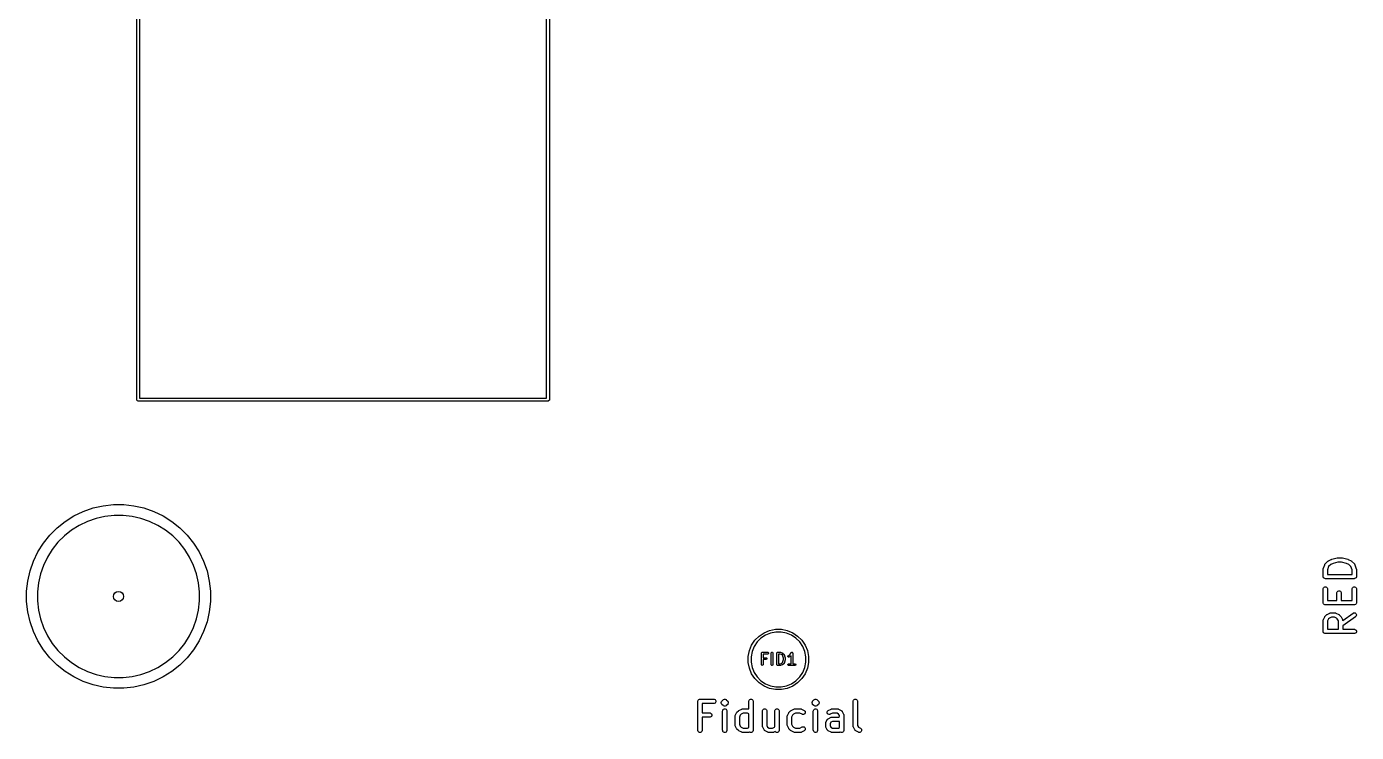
# Model space of a CAD drawing. Extents: x 3.96 to 7.48, y -4.88 to -2.96.
# Drawn here: x 3.963 to 5.777, y -4.883 to -3.92 of the extents above; entities that cross this region are included whole.
import ezdxf

# ---------------------------------------------------------------- set-up
doc = ezdxf.new("R2010")
doc.units = 0
doc.header["$MEASUREMENT"] = 0
doc.layers.add('BLACK', color=7, linetype='CONTINUOUS')

msp = doc.modelspace()

# ---------------------------------------------------------------- linework, layer by layer
at = {"layer": 'BLACK', "linetype": 'CONTINUOUS'}
for p, q in [((4.1135, -4.429), (4.1135, -3.366)), ((4.1174, -3.368), (4.1174, -4.427)), ((4.6725, -4.427), (4.6725, -3.368)), ((4.6765, -3.366), (4.6765, -4.429)), ((4.1136, -4.4298), (4.1135, -4.429)), ((4.1147, -4.4308), (4.1136, -4.4298)), ((4.1154, -4.431), (4.1147, -4.4308)), ((4.6745, -4.431), (4.1154, -4.431)), ((4.1174, -4.427), (4.6725, -4.427)), ((4.6753, -4.4308), (4.6745, -4.431)), ((4.6763, -4.4298), (4.6753, -4.4308)), ((4.6765, -4.429), (4.6763, -4.4298)), ((4.016, -4.5951), (4.0279, -4.5876)), ((4.0279, -4.5876), (4.0406, -4.5815)), ((4.0406, -4.5815), (4.0539, -4.5768)), ((4.0539, -4.5768), (4.0676, -4.5737)), ((4.0701, -4.5883), (4.058, -4.5911)), ((4.0676, -4.5737), (4.0816, -4.5721)), ((4.0825, -4.5869), (4.0701, -4.5883)), ((4.0816, -4.5721), (4.0957, -4.5721)), ((4.0949, -4.5869), (4.0825, -4.5869)), ((4.1072, -4.5883), (4.0949, -4.5869)), ((4.0957, -4.5721), (4.1097, -4.5737)), ((4.1193, -4.5911), (4.1072, -4.5883)), ((4.1097, -4.5737), (4.1234, -4.5768)), ((4.1234, -4.5768), (4.1367, -4.5815)), ((4.1367, -4.5815), (4.1494, -4.5876)), ((4.1494, -4.5876), (4.1614, -4.5951)), ((3.995, -4.6138), (4.005, -4.6039)), ((4.005, -4.6039), (4.016, -4.5951)), ((4.0351, -4.6006), (4.0246, -4.6072)), ((4.0463, -4.5952), (4.0351, -4.6006)), ((4.058, -4.5911), (4.0463, -4.5952)), ((4.1311, -4.5952), (4.1193, -4.5911)), ((4.1423, -4.6006), (4.1311, -4.5952)), ((4.1528, -4.6072), (4.1423, -4.6006)), ((4.1614, -4.5951), (4.1724, -4.6039)), ((4.1724, -4.6039), (4.1823, -4.6138)), ((3.9787, -4.6368), (3.9862, -4.6248)), ((3.9862, -4.6248), (3.995, -4.6138)), ((4.0061, -4.6237), (3.9983, -4.6334)), ((4.0149, -4.6149), (4.0061, -4.6237)), ((4.0246, -4.6072), (4.0149, -4.6149)), ((4.1625, -4.6149), (4.1528, -4.6072)), ((4.1713, -4.6237), (4.1625, -4.6149)), ((4.179, -4.6334), (4.1713, -4.6237)), ((4.1823, -4.6138), (4.1911, -4.6248)), ((4.1911, -4.6248), (4.1986, -4.6368)), ((3.9726, -4.6495), (3.9787, -4.6368)), ((3.9983, -4.6334), (3.9917, -4.6439)), ((4.1856, -4.6439), (4.179, -4.6334)), ((4.1986, -4.6368), (4.2047, -4.6495)), ((3.968, -4.6627), (3.9726, -4.6495)), ((3.9863, -4.6551), (3.9822, -4.6669)), ((3.9917, -4.6439), (3.9863, -4.6551)), ((4.191, -4.6551), (4.1856, -4.6439)), ((4.1951, -4.6669), (4.191, -4.6551)), ((4.2047, -4.6495), (4.2094, -4.6627)), ((5.7317, -4.661), (5.7318, -4.6607)), ((5.7317, -4.6703), (5.7317, -4.661)), ((5.7318, -4.6603), (5.7319, -4.66)), ((5.7318, -4.6604), (5.7318, -4.6603)), ((5.7318, -4.6605), (5.7318, -4.6604)), ((5.7318, -4.6606), (5.7318, -4.6605)), ((5.7318, -4.6607), (5.7318, -4.6606)), ((5.7319, -4.66), (5.7338, -4.6544)), ((5.7338, -4.6544), (5.734, -4.6539)), ((5.734, -4.6539), (5.7341, -4.6538)), ((5.7341, -4.6537), (5.7345, -4.6532)), ((5.7341, -4.6538), (5.7341, -4.6537)), ((5.7345, -4.6532), (5.7382, -4.6495)), ((5.7391, -4.6569), (5.7376, -4.6614)), ((5.7382, -4.6495), (5.7385, -4.6493)), ((5.7385, -4.6493), (5.7386, -4.6492)), ((5.7385, -4.6493), (5.7385, -4.6493)), ((5.7386, -4.6492), (5.7387, -4.6491)), ((5.7387, -4.6491), (5.739, -4.6489)), ((5.7387, -4.6491), (5.7387, -4.6491)), ((5.739, -4.6489), (5.7427, -4.6471)), ((5.7421, -4.654), (5.7391, -4.6569)), ((5.7451, -4.6525), (5.7421, -4.654)), ((5.7427, -4.6471), (5.7428, -4.6471)), ((5.7428, -4.6471), (5.7428, -4.647)), ((5.7428, -4.647), (5.743, -4.647)), ((5.743, -4.647), (5.7433, -4.6469)), ((5.7433, -4.6468), (5.7508, -4.645)), ((5.7433, -4.6469), (5.7433, -4.6468)), ((5.7433, -4.6469), (5.7433, -4.6469)), ((5.7519, -4.6508), (5.7451, -4.6525)), ((5.7508, -4.645), (5.7509, -4.645)), ((5.7509, -4.645), (5.751, -4.6449)), ((5.751, -4.6449), (5.7512, -4.6449)), ((5.7512, -4.6449), (5.7514, -4.6449)), ((5.7514, -4.6449), (5.7515, -4.6449)), ((5.7515, -4.6449), (5.7516, -4.6449)), ((5.7516, -4.6449), (5.7572, -4.6449)), ((5.7568, -4.6508), (5.7519, -4.6508)), ((5.7637, -4.6525), (5.7568, -4.6508)), ((5.7572, -4.6449), (5.7573, -4.6449)), ((5.7573, -4.6449), (5.7573, -4.6449)), ((5.7573, -4.6449), (5.7575, -4.6449)), ((5.7575, -4.6449), (5.7578, -4.6449)), ((5.7578, -4.6449), (5.7578, -4.645)), ((5.7578, -4.645), (5.7579, -4.645)), ((5.7579, -4.645), (5.7654, -4.6468)), ((5.7667, -4.654), (5.7637, -4.6525)), ((5.7654, -4.6468), (5.7654, -4.6469)), ((5.7654, -4.6469), (5.7655, -4.6469)), ((5.7655, -4.6469), (5.7657, -4.647)), ((5.7657, -4.647), (5.7659, -4.647)), ((5.7659, -4.647), (5.766, -4.6471)), ((5.766, -4.6471), (5.766, -4.6471)), ((5.766, -4.6471), (5.7698, -4.6489)), ((5.7696, -4.6569), (5.7667, -4.654)), ((5.7711, -4.6614), (5.7696, -4.6569)), ((5.7698, -4.6489), (5.77, -4.6491)), ((5.77, -4.6491), (5.7701, -4.6491)), ((5.7701, -4.6491), (5.7702, -4.6492)), ((5.7702, -4.6492), (5.7702, -4.6493)), ((5.7702, -4.6493), (5.7703, -4.6493)), ((5.7703, -4.6493), (5.7705, -4.6495)), ((5.7705, -4.6495), (5.7743, -4.6532)), ((5.7743, -4.6532), (5.7746, -4.6537)), ((5.7746, -4.6537), (5.7747, -4.6538)), ((5.7747, -4.6538), (5.7748, -4.6539)), ((5.7748, -4.6539), (5.775, -4.6544)), ((5.775, -4.6544), (5.7769, -4.66)), ((5.7769, -4.66), (5.7769, -4.6603)), ((5.7769, -4.6603), (5.777, -4.6604)), ((5.777, -4.6604), (5.777, -4.6605)), ((5.777, -4.6605), (5.777, -4.6606)), ((5.777, -4.6606), (5.777, -4.6607)), ((5.777, -4.6607), (5.777, -4.661)), ((5.777, -4.661), (5.777, -4.6703)), ((3.9633, -4.6905), (3.9648, -4.6765)), ((3.9648, -4.6765), (3.968, -4.6627)), ((3.9795, -4.679), (3.9781, -4.6913)), ((3.9822, -4.6669), (3.9795, -4.679)), ((4.1979, -4.679), (4.1951, -4.6669)), ((4.1993, -4.6913), (4.1979, -4.679)), ((4.2094, -4.6627), (4.2125, -4.6765)), ((4.2125, -4.6765), (4.2141, -4.6905)), ((5.7318, -4.6709), (5.7317, -4.6703)), ((5.7322, -4.672), (5.7318, -4.6709)), ((5.7331, -4.6728), (5.7322, -4.672)), ((5.7341, -4.6732), (5.7331, -4.6728)), ((5.7347, -4.6733), (5.7341, -4.6732)), ((5.7741, -4.6733), (5.7347, -4.6733)), ((5.7376, -4.6614), (5.7376, -4.6674)), ((5.7376, -4.6674), (5.7711, -4.6674)), ((5.7711, -4.6674), (5.7711, -4.6614)), ((5.7746, -4.6732), (5.7741, -4.6733)), ((5.7757, -4.6728), (5.7746, -4.6732)), ((5.7765, -4.672), (5.7757, -4.6728)), ((5.777, -4.6709), (5.7765, -4.672)), ((5.777, -4.6703), (5.777, -4.6709)), ((3.9633, -4.6913), (3.9633, -4.6905)), ((3.9633, -4.7046), (3.9633, -4.6913)), ((3.9781, -4.6913), (3.9781, -4.7037)), ((4.1993, -4.7037), (4.1993, -4.6913)), ((4.2141, -4.6905), (4.2141, -4.7046)), ((5.7317, -4.6872), (5.7318, -4.6866)), ((5.7317, -4.706), (5.7317, -4.6872)), ((5.7318, -4.6866), (5.7322, -4.6856)), ((5.7322, -4.6856), (5.7331, -4.6848)), ((5.7331, -4.6848), (5.7341, -4.6843)), ((5.7341, -4.6843), (5.7353, -4.6843)), ((5.7353, -4.6843), (5.7363, -4.6848)), ((5.7363, -4.6848), (5.7371, -4.6856)), ((5.7371, -4.6856), (5.7376, -4.6866)), ((5.7376, -4.6866), (5.7376, -4.6872)), ((5.7376, -4.6872), (5.7376, -4.703)), ((5.7505, -4.6923), (5.751, -4.6912)), ((5.7505, -4.6928), (5.7505, -4.6923)), ((5.7505, -4.703), (5.7505, -4.6928)), ((5.751, -4.6912), (5.7518, -4.6904)), ((5.7518, -4.6904), (5.7529, -4.6899)), ((5.7529, -4.6899), (5.754, -4.6899)), ((5.754, -4.6899), (5.7551, -4.6904)), ((5.7551, -4.6904), (5.7559, -4.6912)), ((5.7559, -4.6912), (5.7563, -4.6923)), ((5.7563, -4.6923), (5.7564, -4.6928)), ((5.7564, -4.6928), (5.7564, -4.703)), ((5.7711, -4.6872), (5.7712, -4.6866)), ((5.7711, -4.703), (5.7711, -4.6872)), ((5.7712, -4.6866), (5.7716, -4.6856)), ((5.7716, -4.6856), (5.7724, -4.6848)), ((5.7724, -4.6848), (5.7735, -4.6843)), ((5.7735, -4.6843), (5.7746, -4.6843)), ((5.7746, -4.6843), (5.7757, -4.6848)), ((5.7757, -4.6848), (5.7765, -4.6856)), ((5.7765, -4.6856), (5.777, -4.6866)), ((5.777, -4.6866), (5.777, -4.6872)), ((5.777, -4.6872), (5.777, -4.706)), ((3.9648, -4.7186), (3.9633, -4.7046)), ((3.9781, -4.7037), (3.9795, -4.7161)), ((4.1979, -4.7161), (4.1993, -4.7037)), ((4.2141, -4.7046), (4.2125, -4.7186)), ((5.7318, -4.7065), (5.7317, -4.706)), ((5.7322, -4.7076), (5.7318, -4.7065)), ((5.7331, -4.7084), (5.7322, -4.7076)), ((5.7341, -4.7088), (5.7331, -4.7084)), ((5.7347, -4.7089), (5.7341, -4.7088)), ((5.7741, -4.7089), (5.7347, -4.7089)), ((5.7376, -4.703), (5.7505, -4.703)), ((5.7564, -4.703), (5.7711, -4.703)), ((5.7746, -4.7088), (5.7741, -4.7089)), ((5.7757, -4.7084), (5.7746, -4.7088)), ((5.7765, -4.7076), (5.7757, -4.7084)), ((5.777, -4.7065), (5.7765, -4.7076)), ((5.777, -4.706), (5.777, -4.7065)), ((3.968, -4.7323), (3.9648, -4.7186)), ((3.9726, -4.7456), (3.968, -4.7323)), ((3.9795, -4.7161), (3.9822, -4.7282)), ((3.9822, -4.7282), (3.9863, -4.7399)), ((4.191, -4.7399), (4.1951, -4.7282)), ((4.1951, -4.7282), (4.1979, -4.7161)), ((4.2094, -4.7323), (4.2047, -4.7456)), ((4.2125, -4.7186), (4.2094, -4.7323)), ((5.7317, -4.7303), (5.7318, -4.7297)), ((5.7317, -4.7453), (5.7317, -4.7303)), ((5.7318, -4.7295), (5.7321, -4.729)), ((5.7318, -4.7297), (5.7318, -4.7295)), ((5.7318, -4.7297), (5.7318, -4.7297)), ((5.7321, -4.729), (5.7339, -4.7253)), ((5.7339, -4.7253), (5.7341, -4.725)), ((5.7341, -4.725), (5.7341, -4.7249)), ((5.7341, -4.7249), (5.7342, -4.7249)), ((5.7342, -4.7248), (5.7343, -4.7247)), ((5.7342, -4.7249), (5.7342, -4.7248)), ((5.7343, -4.7247), (5.7345, -4.7245)), ((5.7345, -4.7245), (5.7364, -4.7226)), ((5.7364, -4.7226), (5.7366, -4.7224)), ((5.7366, -4.7224), (5.7367, -4.7223)), ((5.7366, -4.7224), (5.7366, -4.7224)), ((5.7367, -4.7223), (5.7368, -4.7222)), ((5.7368, -4.7222), (5.7369, -4.7222)), ((5.7369, -4.7222), (5.7371, -4.7221)), ((5.7371, -4.7221), (5.7409, -4.7202)), ((5.739, -4.7283), (5.7376, -4.731)), ((5.7376, -4.731), (5.7376, -4.7424)), ((5.7402, -4.7271), (5.739, -4.7283)), ((5.7429, -4.7258), (5.7402, -4.7271)), ((5.7409, -4.7202), (5.7414, -4.72)), ((5.7414, -4.72), (5.7415, -4.72)), ((5.7415, -4.72), (5.7416, -4.7199)), ((5.7416, -4.7199), (5.7422, -4.7199)), ((5.7422, -4.7199), (5.7478, -4.7199)), ((5.7471, -4.7258), (5.7429, -4.7258)), ((5.7498, -4.7271), (5.7471, -4.7258)), ((5.7478, -4.7199), (5.7484, -4.7199)), ((5.7484, -4.7199), (5.7485, -4.72)), ((5.7485, -4.72), (5.7486, -4.72)), ((5.7486, -4.72), (5.7491, -4.7202)), ((5.7491, -4.7202), (5.7529, -4.7221)), ((5.751, -4.7283), (5.7498, -4.7271)), ((5.7524, -4.731), (5.751, -4.7283)), ((5.7524, -4.7424), (5.7524, -4.731)), ((5.7529, -4.7221), (5.7531, -4.7222)), ((5.7531, -4.7222), (5.7532, -4.7222)), ((5.7532, -4.7222), (5.7533, -4.7223)), ((5.7533, -4.7223), (5.7534, -4.7224)), ((5.7534, -4.7224), (5.7534, -4.7224)), ((5.7534, -4.7224), (5.7537, -4.7226)), ((5.7537, -4.7226), (5.7555, -4.7245)), ((5.7555, -4.7245), (5.7557, -4.7247)), ((5.7557, -4.7247), (5.7558, -4.7248)), ((5.7558, -4.7248), (5.7558, -4.7249)), ((5.7558, -4.7249), (5.7559, -4.7249)), ((5.7559, -4.7249), (5.7559, -4.725)), ((5.7559, -4.725), (5.7561, -4.7253)), ((5.7561, -4.7253), (5.758, -4.729)), ((5.758, -4.729), (5.7582, -4.7295)), ((5.7582, -4.7295), (5.7582, -4.7297)), ((5.7582, -4.7297), (5.7582, -4.7297)), ((5.7582, -4.7297), (5.7583, -4.7303)), ((5.7583, -4.7303), (5.7724, -4.7204)), ((5.7758, -4.7252), (5.7583, -4.7375)), ((5.7724, -4.7204), (5.7729, -4.7201)), ((5.7729, -4.7201), (5.774, -4.7199)), ((5.774, -4.7199), (5.7751, -4.7201)), ((5.7751, -4.7201), (5.7761, -4.7207)), ((5.7762, -4.7249), (5.7758, -4.7252)), ((5.7761, -4.7207), (5.7768, -4.7216)), ((5.7768, -4.7239), (5.7762, -4.7249)), ((5.7768, -4.7216), (5.777, -4.7228)), ((5.777, -4.7228), (5.7768, -4.7239)), ((3.9787, -4.7583), (3.9726, -4.7456)), ((3.9863, -4.7399), (3.9917, -4.7511)), ((3.9917, -4.7511), (3.9983, -4.7616)), ((4.179, -4.7616), (4.1856, -4.7511)), ((4.1856, -4.7511), (4.191, -4.7399)), ((4.2047, -4.7456), (4.1986, -4.7583)), ((4.9567, -4.7573), (4.9624, -4.7516)), ((4.9624, -4.7516), (4.9692, -4.7471)), ((4.971, -4.7504), (4.9648, -4.7545)), ((4.9692, -4.7471), (4.9767, -4.744)), ((4.9778, -4.7476), (4.971, -4.7504)), ((4.9767, -4.744), (4.9846, -4.7424)), ((4.985, -4.7461), (4.9778, -4.7476)), ((4.9846, -4.7424), (4.9927, -4.7424)), ((4.9924, -4.7461), (4.985, -4.7461)), ((4.9996, -4.7476), (4.9924, -4.7461)), ((4.9927, -4.7424), (5.0007, -4.744)), ((5.0064, -4.7504), (4.9996, -4.7476)), ((5.0007, -4.744), (5.0082, -4.7471)), ((5.0125, -4.7545), (5.0064, -4.7504)), ((5.0082, -4.7471), (5.0149, -4.7516)), ((5.0149, -4.7516), (5.0206, -4.7573)), ((5.7318, -4.7459), (5.7317, -4.7453)), ((5.7322, -4.747), (5.7318, -4.7459)), ((5.7331, -4.7478), (5.7322, -4.747)), ((5.7341, -4.7482), (5.7331, -4.7478)), ((5.7347, -4.7483), (5.7341, -4.7482)), ((5.7741, -4.7483), (5.7347, -4.7483)), ((5.7376, -4.7424), (5.7524, -4.7424)), ((5.7583, -4.7375), (5.7583, -4.7424)), ((5.7583, -4.7424), (5.7741, -4.7424)), ((5.7741, -4.7424), (5.7746, -4.7424)), ((5.7746, -4.7482), (5.7741, -4.7483)), ((5.7746, -4.7424), (5.7757, -4.7429)), ((5.7757, -4.7478), (5.7746, -4.7482)), ((5.7757, -4.7429), (5.7765, -4.7437)), ((5.7765, -4.747), (5.7757, -4.7478)), ((5.7765, -4.7437), (5.777, -4.7447)), ((5.777, -4.7459), (5.7765, -4.747)), ((5.777, -4.7447), (5.777, -4.7459)), ((3.9862, -4.7702), (3.9787, -4.7583)), ((3.9983, -4.7616), (4.0061, -4.7713)), ((4.1713, -4.7713), (4.179, -4.7616)), ((4.1986, -4.7583), (4.1911, -4.7702)), ((4.9491, -4.7715), (4.9522, -4.764)), ((4.9522, -4.764), (4.9567, -4.7573)), ((4.9555, -4.7658), (4.9527, -4.7726)), ((4.9596, -4.7597), (4.9555, -4.7658)), ((4.9648, -4.7545), (4.9596, -4.7597)), ((5.0177, -4.7597), (5.0125, -4.7545)), ((5.0218, -4.7658), (5.0177, -4.7597)), ((5.0206, -4.7573), (5.0251, -4.764)), ((5.0246, -4.7726), (5.0218, -4.7658)), ((5.0251, -4.764), (5.0282, -4.7715)), ((3.995, -4.7812), (3.9862, -4.7702)), ((4.005, -4.7912), (3.995, -4.7812)), ((4.0061, -4.7713), (4.0149, -4.7801)), ((4.0149, -4.7801), (4.0246, -4.7879)), ((4.0246, -4.7879), (4.0351, -4.7945)), ((4.1423, -4.7945), (4.1528, -4.7879)), ((4.1528, -4.7879), (4.1625, -4.7801)), ((4.1625, -4.7801), (4.1713, -4.7713)), ((4.1823, -4.7812), (4.1724, -4.7912)), ((4.1911, -4.7702), (4.1823, -4.7812)), ((4.9475, -4.7795), (4.9491, -4.7715)), ((4.9475, -4.7798), (4.9475, -4.7795)), ((4.9475, -4.7876), (4.9475, -4.7798)), ((4.9491, -4.7955), (4.9475, -4.7876)), ((4.9527, -4.7726), (4.9513, -4.7798)), ((4.9513, -4.7798), (4.9513, -4.7872)), ((4.9513, -4.7872), (4.9527, -4.7944)), ((4.9654, -4.7749), (4.9655, -4.7745)), ((4.9654, -4.7907), (4.9654, -4.7749)), ((4.9655, -4.7745), (4.9661, -4.7738)), ((4.9661, -4.7738), (4.9666, -4.7738)), ((4.9666, -4.7738), (4.9741, -4.7738)), ((4.9741, -4.7761), (4.9677, -4.7761)), ((4.9677, -4.7761), (4.9677, -4.7812)), ((4.9677, -4.7812), (4.9718, -4.7812)), ((4.9718, -4.7836), (4.9677, -4.7836)), ((4.9677, -4.7836), (4.9677, -4.7907)), ((4.9718, -4.7812), (4.9723, -4.7813)), ((4.9723, -4.7835), (4.9718, -4.7836)), ((4.9723, -4.7813), (4.9729, -4.782)), ((4.9729, -4.7829), (4.9723, -4.7835)), ((4.9729, -4.782), (4.9729, -4.7829)), ((4.9741, -4.7738), (4.9745, -4.7738)), ((4.9745, -4.776), (4.9741, -4.7761)), ((4.9745, -4.7738), (4.9751, -4.7745)), ((4.9751, -4.7754), (4.9745, -4.776)), ((4.9751, -4.7745), (4.9751, -4.7754)), ((4.9789, -4.7749), (4.979, -4.7745)), ((4.9789, -4.7907), (4.9789, -4.7749)), ((4.979, -4.7745), (4.9796, -4.7738)), ((4.9796, -4.7738), (4.9805, -4.7738)), ((4.9805, -4.7738), (4.9811, -4.7745)), ((4.9811, -4.7745), (4.9812, -4.7749)), ((4.9812, -4.7749), (4.9812, -4.7907)), ((4.9864, -4.7749), (4.9865, -4.7745)), ((4.9864, -4.7907), (4.9864, -4.7749)), ((4.9865, -4.7745), (4.9871, -4.7738)), ((4.9871, -4.7738), (4.9875, -4.7738)), ((4.9875, -4.7738), (4.9913, -4.7738)), ((4.9911, -4.7761), (4.9887, -4.7761)), ((4.9887, -4.7761), (4.9887, -4.7895)), ((4.9929, -4.7767), (4.9911, -4.7761)), ((4.9913, -4.7738), (4.9915, -4.7738)), ((4.9915, -4.7738), (4.9917, -4.7738)), ((4.9917, -4.7738), (4.9939, -4.7746)), ((4.9941, -4.7779), (4.9929, -4.7767)), ((4.9929, -4.7889), (4.9941, -4.7877)), ((4.9939, -4.7746), (4.994, -4.7746)), ((4.994, -4.7746), (4.994, -4.7746)), ((4.994, -4.7746), (4.9942, -4.7747)), ((4.9947, -4.7791), (4.9941, -4.7779)), ((4.9941, -4.7877), (4.9947, -4.7865)), ((4.9942, -4.7747), (4.9943, -4.7748)), ((4.9943, -4.7748), (4.9943, -4.7748)), ((4.9943, -4.7748), (4.9944, -4.7748)), ((4.9944, -4.7748), (4.9959, -4.7763)), ((4.9954, -4.7818), (4.9947, -4.7791)), ((4.9947, -4.7865), (4.9954, -4.7838)), ((4.9954, -4.7838), (4.9954, -4.7818)), ((4.9959, -4.7763), (4.996, -4.7765)), ((4.996, -4.7765), (4.9961, -4.7767)), ((4.9961, -4.7767), (4.9969, -4.7782)), ((4.9969, -4.7875), (4.9961, -4.789)), ((4.9969, -4.7782), (4.9969, -4.7783)), ((4.9969, -4.7783), (4.9969, -4.7784)), ((4.9969, -4.7784), (4.9977, -4.7814)), ((4.9977, -4.7842), (4.9969, -4.7872)), ((4.9969, -4.7872), (4.9969, -4.7873)), ((4.9969, -4.7873), (4.9969, -4.7875)), ((4.9977, -4.7814), (4.9977, -4.7815)), ((4.9977, -4.7815), (4.9977, -4.7817)), ((4.9977, -4.7817), (4.9977, -4.7839)), ((4.9977, -4.7839), (4.9977, -4.7841)), ((4.9977, -4.7841), (4.9977, -4.7842)), ((5.0014, -4.7795), (5.0017, -4.7787)), ((5.0018, -4.7803), (5.0014, -4.7795)), ((5.0017, -4.7787), (5.002, -4.7784)), ((5.0026, -4.7806), (5.0018, -4.7803)), ((5.002, -4.7784), (5.0033, -4.7777)), ((5.0031, -4.7805), (5.0026, -4.7806)), ((5.0046, -4.7797), (5.0031, -4.7805)), ((5.0033, -4.7777), (5.0046, -4.7764)), ((5.0046, -4.7764), (5.0061, -4.7743)), ((5.0047, -4.7796), (5.0046, -4.7797)), ((5.0049, -4.7795), (5.0047, -4.7796)), ((5.0059, -4.7785), (5.0049, -4.7795)), ((5.0059, -4.7895), (5.0059, -4.7785)), ((5.0061, -4.7743), (5.0064, -4.7739)), ((5.0064, -4.7739), (5.0065, -4.7739)), ((5.0065, -4.7739), (5.0066, -4.7738)), ((5.0066, -4.7738), (5.0069, -4.7738)), ((5.0069, -4.7738), (5.0073, -4.7738)), ((5.0073, -4.7738), (5.0074, -4.7738)), ((5.0074, -4.7738), (5.0075, -4.7738)), ((5.0075, -4.7738), (5.0077, -4.7741)), ((5.0077, -4.7741), (5.008, -4.7743)), ((5.008, -4.7743), (5.0081, -4.7744)), ((5.0081, -4.7744), (5.0081, -4.7745)), ((5.0081, -4.7745), (5.0082, -4.7749)), ((5.0082, -4.7749), (5.0082, -4.7895)), ((5.0261, -4.7798), (5.0246, -4.7726)), ((5.0246, -4.7944), (5.0261, -4.7872)), ((5.0261, -4.7872), (5.0261, -4.7798)), ((5.0282, -4.7715), (5.0298, -4.7795)), ((5.0298, -4.7876), (5.0282, -4.7955)), ((5.0298, -4.7795), (5.0298, -4.7876)), ((4.016, -4.8), (4.005, -4.7912)), ((4.0279, -4.8074), (4.016, -4.8)), ((4.0351, -4.7945), (4.0463, -4.7999)), ((4.0463, -4.7999), (4.058, -4.804)), ((4.058, -4.804), (4.0701, -4.8067)), ((4.1072, -4.8067), (4.1193, -4.804)), ((4.1193, -4.804), (4.1311, -4.7999)), ((4.1311, -4.7999), (4.1423, -4.7945)), ((4.1614, -4.8), (4.1494, -4.8074)), ((4.1724, -4.7912), (4.1614, -4.8)), ((4.9522, -4.803), (4.9491, -4.7955)), ((4.9567, -4.8097), (4.9522, -4.803)), ((4.9527, -4.7944), (4.9555, -4.8012)), ((4.9555, -4.8012), (4.9596, -4.8074)), ((4.9655, -4.7911), (4.9654, -4.7907)), ((4.9661, -4.7918), (4.9655, -4.7911)), ((4.967, -4.7918), (4.9661, -4.7918)), ((4.9676, -4.7911), (4.967, -4.7918)), ((4.9677, -4.7907), (4.9676, -4.7911)), ((4.979, -4.7911), (4.9789, -4.7907)), ((4.9796, -4.7918), (4.979, -4.7911)), ((4.9805, -4.7918), (4.9796, -4.7918)), ((4.9811, -4.7911), (4.9805, -4.7918)), ((4.9812, -4.7907), (4.9811, -4.7911)), ((4.9865, -4.7911), (4.9864, -4.7907)), ((4.9871, -4.7918), (4.9865, -4.7911)), ((4.9875, -4.7919), (4.9871, -4.7918)), ((4.9913, -4.7919), (4.9875, -4.7919)), ((4.9887, -4.7895), (4.9911, -4.7895)), ((4.9911, -4.7895), (4.9929, -4.7889)), ((4.9915, -4.7918), (4.9913, -4.7919)), ((4.9917, -4.7918), (4.9915, -4.7918)), ((4.9939, -4.791), (4.9917, -4.7918)), ((4.994, -4.791), (4.9939, -4.791)), ((4.9942, -4.7909), (4.994, -4.791)), ((4.994, -4.791), (4.994, -4.791)), ((4.9943, -4.7908), (4.9942, -4.7909)), ((4.9944, -4.7908), (4.9943, -4.7908)), ((4.9943, -4.7908), (4.9943, -4.7908)), ((4.9959, -4.7893), (4.9944, -4.7908)), ((4.996, -4.7891), (4.9959, -4.7893)), ((4.9961, -4.789), (4.996, -4.7891)), ((5.0015, -4.7902), (5.0021, -4.7896)), ((5.0015, -4.7911), (5.0015, -4.7902)), ((5.0021, -4.7918), (5.0015, -4.7911)), ((5.0021, -4.7896), (5.0025, -4.7895)), ((5.0025, -4.7919), (5.0021, -4.7918)), ((5.0025, -4.7895), (5.0059, -4.7895)), ((5.0115, -4.7919), (5.0025, -4.7919)), ((5.0082, -4.7895), (5.0115, -4.7895)), ((5.0115, -4.7895), (5.012, -4.7896)), ((5.012, -4.7918), (5.0115, -4.7919)), ((5.012, -4.7896), (5.0126, -4.7902)), ((5.0126, -4.7911), (5.012, -4.7918)), ((5.0126, -4.7902), (5.0126, -4.7911)), ((5.0177, -4.8074), (5.0218, -4.8012)), ((5.0251, -4.803), (5.0206, -4.8097)), ((5.0218, -4.8012), (5.0246, -4.7944)), ((5.0282, -4.7955), (5.0251, -4.803)), ((4.0406, -4.8136), (4.0279, -4.8074)), ((4.0539, -4.8182), (4.0406, -4.8136)), ((4.0676, -4.8213), (4.0539, -4.8182)), ((4.0816, -4.8229), (4.0676, -4.8213)), ((4.0701, -4.8067), (4.0825, -4.8081)), ((4.0957, -4.8229), (4.0816, -4.8229)), ((4.0825, -4.8081), (4.0949, -4.8081)), ((4.0949, -4.8081), (4.1072, -4.8067)), ((4.1097, -4.8213), (4.0957, -4.8229)), ((4.1234, -4.8182), (4.1097, -4.8213)), ((4.1367, -4.8136), (4.1234, -4.8182)), ((4.1494, -4.8074), (4.1367, -4.8136)), ((4.9624, -4.8155), (4.9567, -4.8097)), ((4.9596, -4.8074), (4.9648, -4.8126)), ((4.9692, -4.82), (4.9624, -4.8155)), ((4.9648, -4.8126), (4.971, -4.8167)), ((4.9767, -4.8231), (4.9692, -4.82)), ((4.971, -4.8167), (4.9778, -4.8195)), ((4.9846, -4.8247), (4.9767, -4.8231)), ((4.9778, -4.8195), (4.985, -4.8209)), ((4.985, -4.8209), (4.9924, -4.8209)), ((4.9924, -4.8209), (4.9996, -4.8195)), ((5.0007, -4.8231), (4.9927, -4.8247)), ((4.9996, -4.8195), (5.0064, -4.8167)), ((5.0082, -4.82), (5.0007, -4.8231)), ((5.0064, -4.8167), (5.0125, -4.8126)), ((5.0149, -4.8155), (5.0082, -4.82)), ((5.0125, -4.8126), (5.0177, -4.8074)), ((5.0206, -4.8097), (5.0149, -4.8155)), ((4.8789, -4.8402), (4.8794, -4.8392)), ((4.8789, -4.8408), (4.8789, -4.8402)), ((4.8789, -4.8802), (4.8789, -4.8408)), ((4.8794, -4.8392), (4.8802, -4.8383)), ((4.8802, -4.8383), (4.8812, -4.8379)), ((4.8812, -4.8379), (4.8818, -4.8378)), ((4.8818, -4.8378), (4.9006, -4.8378)), ((4.9006, -4.8378), (4.9011, -4.8379)), ((4.9011, -4.8379), (4.9022, -4.8383)), ((4.9022, -4.8383), (4.903, -4.8392)), ((4.903, -4.8424), (4.9022, -4.8432)), ((4.903, -4.8392), (4.9035, -4.8402)), ((4.9035, -4.8414), (4.903, -4.8424)), ((4.9035, -4.8402), (4.9035, -4.8414)), ((4.9108, -4.8421), (4.9112, -4.841)), ((4.9108, -4.8432), (4.9108, -4.8421)), ((4.9112, -4.841), (4.9116, -4.8406)), ((4.9116, -4.8406), (4.9135, -4.8387)), ((4.9135, -4.8387), (4.9139, -4.8383)), ((4.9139, -4.8383), (4.915, -4.8379)), ((4.915, -4.8379), (4.9161, -4.8379)), ((4.9161, -4.8379), (4.9161, -4.8379)), ((4.9161, -4.8379), (4.9172, -4.8383)), ((4.9172, -4.8383), (4.9176, -4.8387)), ((4.9176, -4.8387), (4.9195, -4.8406)), ((4.9195, -4.8406), (4.9199, -4.841)), ((4.9199, -4.841), (4.92, -4.8414)), ((4.92, -4.8414), (4.9203, -4.8421)), ((4.9203, -4.8421), (4.9203, -4.8432)), ((4.9482, -4.8408), (4.9483, -4.8402)), ((4.9482, -4.8511), (4.9482, -4.8408)), ((4.9483, -4.8402), (4.9487, -4.8392)), ((4.9487, -4.8392), (4.9495, -4.8383)), ((4.9495, -4.8383), (4.9506, -4.8379)), ((4.9506, -4.8379), (4.9518, -4.8379)), ((4.9518, -4.8379), (4.9528, -4.8383)), ((4.9528, -4.8383), (4.9536, -4.8392)), ((4.9536, -4.8392), (4.9541, -4.8402)), ((4.9541, -4.8402), (4.9541, -4.8408)), ((4.9541, -4.8408), (4.9541, -4.8802)), ((4.9927, -4.8247), (4.9846, -4.8247)), ((5.0345, -4.8421), (5.035, -4.841)), ((5.0345, -4.8432), (5.0345, -4.8421)), ((5.035, -4.841), (5.0353, -4.8406)), ((5.0353, -4.8406), (5.0372, -4.8387)), ((5.0372, -4.8387), (5.0377, -4.8383)), ((5.0377, -4.8383), (5.0387, -4.8379)), ((5.0387, -4.8379), (5.0399, -4.8379)), ((5.0399, -4.8379), (5.0399, -4.8379)), ((5.0399, -4.8379), (5.0409, -4.8383)), ((5.0409, -4.8383), (5.0414, -4.8387)), ((5.0414, -4.8387), (5.0433, -4.8406)), ((5.0433, -4.8406), (5.0436, -4.841)), ((5.0436, -4.841), (5.0438, -4.8414)), ((5.0438, -4.8414), (5.0441, -4.8421)), ((5.0441, -4.8421), (5.0441, -4.8432)), ((5.0907, -4.8408), (5.0908, -4.8402)), ((5.0907, -4.8745), (5.0907, -4.8408)), ((5.0908, -4.8402), (5.0912, -4.8392)), ((5.0912, -4.8392), (5.092, -4.8383)), ((5.092, -4.8383), (5.0931, -4.8379)), ((5.0931, -4.8379), (5.0942, -4.8379)), ((5.0942, -4.8379), (5.0953, -4.8383)), ((5.0953, -4.8383), (5.0961, -4.8392)), ((5.0961, -4.8392), (5.0966, -4.8402)), ((5.0966, -4.8402), (5.0966, -4.8408)), ((5.0966, -4.8408), (5.0966, -4.8738)), ((4.9006, -4.8437), (4.8848, -4.8437)), ((4.8848, -4.8437), (4.8848, -4.8566)), ((4.8848, -4.8566), (4.8949, -4.8566)), ((4.8949, -4.8566), (4.8955, -4.8566)), ((4.8955, -4.8566), (4.8966, -4.8571)), ((4.8966, -4.8571), (4.8974, -4.8579)), ((4.8974, -4.8579), (4.8978, -4.859)), ((4.8978, -4.8601), (4.8974, -4.8612)), ((4.8978, -4.859), (4.8978, -4.8601)), ((4.9011, -4.8437), (4.9006, -4.8437)), ((4.9022, -4.8432), (4.9011, -4.8437)), ((4.9112, -4.8443), (4.9108, -4.8432)), ((4.9116, -4.8448), (4.9112, -4.8443)), ((4.9135, -4.8466), (4.9116, -4.8448)), ((4.9126, -4.8539), (4.9127, -4.8533)), ((4.9126, -4.8802), (4.9126, -4.8539)), ((4.9127, -4.8533), (4.9131, -4.8523)), ((4.9131, -4.8523), (4.9139, -4.8515)), ((4.9139, -4.847), (4.9135, -4.8466)), ((4.915, -4.8474), (4.9139, -4.847)), ((4.9139, -4.8515), (4.915, -4.851)), ((4.9161, -4.8474), (4.915, -4.8474)), ((4.915, -4.8474), (4.915, -4.8474)), ((4.915, -4.851), (4.9161, -4.851)), ((4.9172, -4.847), (4.9161, -4.8474)), ((4.9161, -4.8474), (4.9161, -4.8474)), ((4.9161, -4.851), (4.9172, -4.8515)), ((4.9176, -4.8466), (4.9172, -4.847)), ((4.9172, -4.8515), (4.918, -4.8523)), ((4.9195, -4.8448), (4.9176, -4.8466)), ((4.918, -4.8523), (4.9185, -4.8533)), ((4.9185, -4.8533), (4.9185, -4.8539)), ((4.9185, -4.8539), (4.9185, -4.8802)), ((4.9199, -4.8443), (4.9195, -4.8448)), ((4.9203, -4.8432), (4.9199, -4.8443)), ((4.9295, -4.8608), (4.9296, -4.8607)), ((4.9296, -4.8606), (4.9298, -4.8601)), ((4.9296, -4.8607), (4.9296, -4.8606)), ((4.9298, -4.8601), (4.9317, -4.8563)), ((4.9317, -4.8563), (4.9318, -4.8561)), ((4.9318, -4.8561), (4.9319, -4.856)), ((4.9319, -4.856), (4.9319, -4.8559)), ((4.9319, -4.8559), (4.932, -4.8559)), ((4.932, -4.8558), (4.9322, -4.8556)), ((4.932, -4.8559), (4.932, -4.8558)), ((4.9322, -4.8556), (4.9341, -4.8537)), ((4.9341, -4.8537), (4.9343, -4.8535)), ((4.9343, -4.8535), (4.9344, -4.8535)), ((4.9344, -4.8535), (4.9345, -4.8534)), ((4.9345, -4.8534), (4.9345, -4.8533)), ((4.9345, -4.8533), (4.9346, -4.8533)), ((4.9346, -4.8533), (4.9349, -4.8532)), ((4.9349, -4.8532), (4.9386, -4.8513)), ((4.9367, -4.8594), (4.9354, -4.8621)), ((4.9379, -4.8582), (4.9367, -4.8594)), ((4.9406, -4.8569), (4.9379, -4.8582)), ((4.9386, -4.8513), (4.9392, -4.8511)), ((4.9392, -4.8511), (4.9393, -4.8511)), ((4.9393, -4.8511), (4.9394, -4.851)), ((4.9394, -4.851), (4.9399, -4.851)), ((4.9399, -4.851), (4.9474, -4.851)), ((4.9467, -4.8569), (4.9406, -4.8569)), ((4.9482, -4.8576), (4.9467, -4.8569)), ((4.9474, -4.851), (4.948, -4.851)), ((4.948, -4.851), (4.9481, -4.8511)), ((4.9481, -4.8511), (4.9482, -4.8511)), ((4.9482, -4.8511), (4.9482, -4.8511)), ((4.9482, -4.8765), (4.9482, -4.8576)), ((4.967, -4.8533), (4.9675, -4.8523)), ((4.967, -4.8539), (4.967, -4.8533)), ((4.967, -4.8745), (4.967, -4.8539)), ((4.9675, -4.8523), (4.9683, -4.8515)), ((4.9683, -4.8515), (4.9694, -4.851)), ((4.9694, -4.851), (4.9705, -4.851)), ((4.9705, -4.851), (4.9716, -4.8515)), ((4.9716, -4.8515), (4.9724, -4.8523)), ((4.9724, -4.8523), (4.9728, -4.8533)), ((4.9728, -4.8533), (4.9729, -4.8539)), ((4.9729, -4.8539), (4.9729, -4.8738)), ((4.9838, -4.8539), (4.9839, -4.8533)), ((4.9838, -4.8752), (4.9838, -4.8539)), ((4.9839, -4.8533), (4.9843, -4.8523)), ((4.9843, -4.8523), (4.9852, -4.8515)), ((4.9852, -4.8515), (4.9862, -4.851)), ((4.9862, -4.851), (4.9874, -4.851)), ((4.9874, -4.851), (4.9884, -4.8515)), ((4.9884, -4.8515), (4.9893, -4.8523)), ((4.9893, -4.8523), (4.9897, -4.8533)), ((4.9897, -4.8533), (4.9898, -4.8539)), ((4.9898, -4.8539), (4.9898, -4.8802)), ((5.0008, -4.8606), (5.001, -4.8601)), ((5.0008, -4.8607), (5.0008, -4.8606)), ((5.0008, -4.8608), (5.0008, -4.8607)), ((5.001, -4.8601), (5.0029, -4.8563)), ((5.0029, -4.8563), (5.0031, -4.8561)), ((5.0031, -4.856), (5.0032, -4.8559)), ((5.0031, -4.8561), (5.0031, -4.856)), ((5.0032, -4.8559), (5.0033, -4.8558)), ((5.0032, -4.8559), (5.0032, -4.8559)), ((5.0033, -4.8558), (5.0035, -4.8556)), ((5.0035, -4.8556), (5.0053, -4.8537)), ((5.0053, -4.8537), (5.0056, -4.8535)), ((5.0056, -4.8535), (5.0057, -4.8534)), ((5.0056, -4.8535), (5.0056, -4.8535)), ((5.0057, -4.8534), (5.0058, -4.8533)), ((5.0058, -4.8533), (5.0059, -4.8533)), ((5.0059, -4.8533), (5.0061, -4.8532)), ((5.0061, -4.8532), (5.0099, -4.8513)), ((5.008, -4.8594), (5.0066, -4.8621)), ((5.0092, -4.8582), (5.008, -4.8594)), ((5.0119, -4.8569), (5.0092, -4.8582)), ((5.0099, -4.8513), (5.0104, -4.8511)), ((5.0104, -4.8511), (5.0105, -4.8511)), ((5.0105, -4.8511), (5.0106, -4.851)), ((5.0106, -4.851), (5.0112, -4.851)), ((5.0112, -4.851), (5.0187, -4.851)), ((5.018, -4.8569), (5.0119, -4.8569)), ((5.0211, -4.8584), (5.018, -4.8569)), ((5.0187, -4.851), (5.0192, -4.851)), ((5.0192, -4.851), (5.0193, -4.8511)), ((5.0193, -4.8511), (5.0195, -4.8511)), ((5.0195, -4.8511), (5.02, -4.8513)), ((5.02, -4.8513), (5.0237, -4.8532)), ((5.0216, -4.8586), (5.0211, -4.8584)), ((5.0228, -4.8587), (5.0216, -4.8586)), ((5.0239, -4.8584), (5.0228, -4.8587)), ((5.0237, -4.8532), (5.0242, -4.8535)), ((5.0248, -4.8576), (5.0239, -4.8584)), ((5.0242, -4.8535), (5.025, -4.8543)), ((5.0253, -4.8566), (5.0248, -4.8576)), ((5.025, -4.8543), (5.0254, -4.8554)), ((5.0254, -4.8554), (5.0253, -4.8566)), ((5.035, -4.8443), (5.0345, -4.8432)), ((5.0353, -4.8448), (5.035, -4.8443)), ((5.0372, -4.8466), (5.0353, -4.8448)), ((5.0363, -4.8539), (5.0364, -4.8533)), ((5.0363, -4.8802), (5.0363, -4.8539)), ((5.0364, -4.8533), (5.0368, -4.8523)), ((5.0368, -4.8523), (5.0377, -4.8515)), ((5.0377, -4.847), (5.0372, -4.8466)), ((5.0387, -4.8474), (5.0377, -4.847)), ((5.0377, -4.8515), (5.0387, -4.851)), ((5.0399, -4.8474), (5.0387, -4.8474)), ((5.0387, -4.8474), (5.0387, -4.8474)), ((5.0387, -4.851), (5.0399, -4.851)), ((5.0409, -4.847), (5.0399, -4.8474)), ((5.0399, -4.8474), (5.0399, -4.8474)), ((5.0399, -4.851), (5.0409, -4.8515)), ((5.0414, -4.8466), (5.0409, -4.847)), ((5.0409, -4.8515), (5.0417, -4.8523)), ((5.0433, -4.8448), (5.0414, -4.8466)), ((5.0417, -4.8523), (5.0422, -4.8533)), ((5.0422, -4.8533), (5.0422, -4.8539)), ((5.0422, -4.8539), (5.0422, -4.8802)), ((5.0436, -4.8443), (5.0433, -4.8448)), ((5.0441, -4.8432), (5.0436, -4.8443)), ((5.0551, -4.8554), (5.0555, -4.8543)), ((5.0552, -4.8566), (5.0551, -4.8554)), ((5.0557, -4.8576), (5.0552, -4.8566)), ((5.0555, -4.8543), (5.0562, -4.8535)), ((5.0566, -4.8584), (5.0557, -4.8576)), ((5.0562, -4.8535), (5.0567, -4.8532)), ((5.0577, -4.8587), (5.0566, -4.8584)), ((5.0567, -4.8532), (5.0605, -4.8513)), ((5.0588, -4.8586), (5.0577, -4.8587)), ((5.0594, -4.8584), (5.0588, -4.8586)), ((5.0625, -4.8569), (5.0594, -4.8584)), ((5.0605, -4.8513), (5.061, -4.8511)), ((5.061, -4.8511), (5.0611, -4.8511)), ((5.0611, -4.8511), (5.0612, -4.851)), ((5.0612, -4.851), (5.0618, -4.851)), ((5.0618, -4.851), (5.0693, -4.851)), ((5.0686, -4.8569), (5.0625, -4.8569)), ((5.0708, -4.858), (5.0686, -4.8569)), ((5.0693, -4.851), (5.0699, -4.851)), ((5.0699, -4.851), (5.07, -4.8511)), ((5.07, -4.8511), (5.0701, -4.8511)), ((5.0701, -4.8511), (5.0706, -4.8513)), ((5.0706, -4.8513), (5.0744, -4.8532)), ((5.072, -4.8602), (5.0708, -4.858)), ((5.072, -4.8615), (5.072, -4.8602)), ((5.0744, -4.8532), (5.0745, -4.8532)), ((5.0745, -4.8532), (5.0745, -4.8532)), ((5.0745, -4.8532), (5.0746, -4.8533)), ((5.0746, -4.8533), (5.0748, -4.8535)), ((5.0748, -4.8535), (5.0751, -4.8537)), ((5.0751, -4.8537), (5.0754, -4.854)), ((5.0754, -4.854), (5.0756, -4.8543)), ((5.0756, -4.8543), (5.0756, -4.8543)), ((5.0756, -4.8543), (5.0756, -4.8544)), ((5.0756, -4.8544), (5.0757, -4.8545)), ((5.0757, -4.8545), (5.0776, -4.8582)), ((5.0776, -4.8582), (5.0778, -4.8588)), ((5.0778, -4.8588), (5.0778, -4.8589)), ((5.0778, -4.8589), (5.0778, -4.859)), ((5.0778, -4.859), (5.0779, -4.8595)), ((5.0779, -4.8595), (5.0779, -4.8802)), ((4.8949, -4.8625), (4.8848, -4.8625)), ((4.8848, -4.8625), (4.8848, -4.8802)), ((4.8955, -4.8624), (4.8949, -4.8625)), ((4.8966, -4.862), (4.8955, -4.8624)), ((4.8974, -4.8612), (4.8966, -4.862)), ((4.9295, -4.8614), (4.9295, -4.8608)), ((4.9295, -4.8727), (4.9295, -4.8614)), ((4.9295, -4.8732), (4.9295, -4.8727)), ((4.9296, -4.8733), (4.9295, -4.8732)), ((4.9296, -4.8734), (4.9296, -4.8733)), ((4.9298, -4.874), (4.9296, -4.8734)), ((4.9317, -4.8777), (4.9298, -4.874)), ((4.9318, -4.878), (4.9317, -4.8777)), ((4.9319, -4.8781), (4.9318, -4.878)), ((4.932, -4.8782), (4.9319, -4.8781)), ((4.9319, -4.8781), (4.9319, -4.8781)), ((4.932, -4.8783), (4.932, -4.8782)), ((4.9322, -4.8785), (4.932, -4.8783)), ((4.9341, -4.8804), (4.9322, -4.8785)), ((4.9354, -4.8621), (4.9354, -4.872)), ((4.9354, -4.872), (4.9367, -4.8747)), ((4.9367, -4.8747), (4.9379, -4.8759)), ((4.9379, -4.8759), (4.9406, -4.8772)), ((4.9406, -4.8772), (4.9467, -4.8772)), ((4.9467, -4.8772), (4.9482, -4.8765)), ((4.967, -4.8751), (4.967, -4.8745)), ((4.9671, -4.8752), (4.967, -4.8751)), ((4.9671, -4.8753), (4.9671, -4.8752)), ((4.9673, -4.8759), (4.9671, -4.8753)), ((4.9692, -4.8796), (4.9673, -4.8759)), ((4.9729, -4.8738), (4.974, -4.8761)), ((4.974, -4.8761), (4.9762, -4.8772)), ((4.9762, -4.8772), (4.9805, -4.8772)), ((4.9805, -4.8772), (4.9832, -4.8759)), ((4.9832, -4.8759), (4.9838, -4.8752)), ((5.0007, -4.8614), (5.0008, -4.8608)), ((5.0007, -4.8727), (5.0007, -4.8614)), ((5.0008, -4.8732), (5.0007, -4.8727)), ((5.0008, -4.8733), (5.0008, -4.8732)), ((5.0008, -4.8734), (5.0008, -4.8733)), ((5.001, -4.874), (5.0008, -4.8734)), ((5.0029, -4.8777), (5.001, -4.874)), ((5.0031, -4.878), (5.0029, -4.8777)), ((5.0031, -4.8781), (5.0031, -4.878)), ((5.0032, -4.8781), (5.0031, -4.8781)), ((5.0032, -4.8782), (5.0032, -4.8781)), ((5.0033, -4.8783), (5.0032, -4.8782)), ((5.0035, -4.8785), (5.0033, -4.8783)), ((5.0053, -4.8804), (5.0035, -4.8785)), ((5.0066, -4.8621), (5.0066, -4.872)), ((5.0066, -4.872), (5.008, -4.8747)), ((5.008, -4.8747), (5.0092, -4.8759)), ((5.0092, -4.8759), (5.0119, -4.8772)), ((5.0119, -4.8772), (5.018, -4.8772)), ((5.018, -4.8772), (5.0211, -4.8756)), ((5.0211, -4.8756), (5.0216, -4.8754)), ((5.0216, -4.8754), (5.0228, -4.8754)), ((5.0228, -4.8754), (5.0239, -4.8757)), ((5.0239, -4.8757), (5.0248, -4.8765)), ((5.0248, -4.8765), (5.0253, -4.8775)), ((5.0254, -4.8787), (5.025, -4.8798)), ((5.0253, -4.8775), (5.0254, -4.8787)), ((5.0532, -4.8708), (5.0533, -4.8702)), ((5.0532, -4.8745), (5.0532, -4.8708)), ((5.0533, -4.8751), (5.0532, -4.8745)), ((5.0533, -4.87), (5.0535, -4.8695)), ((5.0533, -4.8701), (5.0533, -4.87)), ((5.0533, -4.8702), (5.0533, -4.8701)), ((5.0533, -4.8752), (5.0533, -4.8751)), ((5.0533, -4.8753), (5.0533, -4.8752)), ((5.0535, -4.8759), (5.0533, -4.8753)), ((5.0535, -4.8695), (5.0554, -4.8657)), ((5.0554, -4.8796), (5.0535, -4.8759)), ((5.0554, -4.8657), (5.0555, -4.8656)), ((5.0555, -4.8655), (5.0557, -4.8652)), ((5.0555, -4.8656), (5.0555, -4.8655)), ((5.0555, -4.8656), (5.0555, -4.8656)), ((5.0557, -4.8652), (5.056, -4.865)), ((5.056, -4.865), (5.0562, -4.8647)), ((5.0562, -4.8647), (5.0565, -4.8645)), ((5.0565, -4.8645), (5.0566, -4.8645)), ((5.0566, -4.8645), (5.0567, -4.8644)), ((5.0566, -4.8645), (5.0566, -4.8645)), ((5.0567, -4.8644), (5.0605, -4.8625)), ((5.0602, -4.8692), (5.0591, -4.8715)), ((5.0591, -4.8715), (5.0591, -4.8738)), ((5.0591, -4.8738), (5.0602, -4.8761)), ((5.0625, -4.8681), (5.0602, -4.8692)), ((5.0602, -4.8761), (5.0625, -4.8772)), ((5.0605, -4.8625), (5.061, -4.8623)), ((5.061, -4.8623), (5.0611, -4.8623)), ((5.0611, -4.8623), (5.0612, -4.8623)), ((5.0612, -4.8623), (5.0618, -4.8622)), ((5.0618, -4.8622), (5.0705, -4.8622)), ((5.0712, -4.8681), (5.0625, -4.8681)), ((5.0625, -4.8772), (5.0705, -4.8772)), ((5.0705, -4.8622), (5.072, -4.8615)), ((5.0705, -4.8772), (5.072, -4.8765)), ((5.0717, -4.8681), (5.0712, -4.8681)), ((5.0718, -4.868), (5.0717, -4.8681)), ((5.0719, -4.868), (5.0718, -4.868)), ((5.072, -4.868), (5.0719, -4.868)), ((5.072, -4.8765), (5.072, -4.868)), ((5.0908, -4.8751), (5.0907, -4.8745)), ((5.0908, -4.8752), (5.0908, -4.8751)), ((5.0908, -4.8753), (5.0908, -4.8752)), ((5.091, -4.8759), (5.0908, -4.8753)), ((5.0929, -4.8796), (5.091, -4.8759)), ((5.0966, -4.8738), (5.0977, -4.8761)), ((5.0977, -4.8761), (5.1006, -4.8775)), ((5.1006, -4.8775), (5.1011, -4.8778)), ((5.1011, -4.8778), (5.1019, -4.8787)), ((5.1019, -4.8787), (5.1022, -4.8798)), ((4.8789, -4.8807), (4.8789, -4.8802)), ((4.8794, -4.8818), (4.8789, -4.8807)), ((4.8802, -4.8826), (4.8794, -4.8818)), ((4.8812, -4.8831), (4.8802, -4.8826)), ((4.8824, -4.8831), (4.8812, -4.8831)), ((4.8835, -4.8826), (4.8824, -4.8831)), ((4.8843, -4.8818), (4.8835, -4.8826)), ((4.8847, -4.8807), (4.8843, -4.8818)), ((4.8848, -4.8802), (4.8847, -4.8807)), ((4.9127, -4.8807), (4.9126, -4.8802)), ((4.9131, -4.8818), (4.9127, -4.8807)), ((4.9139, -4.8826), (4.9131, -4.8818)), ((4.915, -4.8831), (4.9139, -4.8826)), ((4.9161, -4.8831), (4.915, -4.8831)), ((4.9172, -4.8826), (4.9161, -4.8831)), ((4.918, -4.8818), (4.9172, -4.8826)), ((4.9185, -4.8807), (4.918, -4.8818)), ((4.9185, -4.8802), (4.9185, -4.8807)), ((4.9343, -4.8806), (4.9341, -4.8804)), ((4.9344, -4.8806), (4.9343, -4.8806)), ((4.9345, -4.8807), (4.9344, -4.8806)), ((4.9346, -4.8808), (4.9345, -4.8807)), ((4.9345, -4.8807), (4.9345, -4.8807)), ((4.9349, -4.8809), (4.9346, -4.8808)), ((4.9386, -4.8828), (4.9349, -4.8809)), ((4.9392, -4.883), (4.9386, -4.8828)), ((4.9393, -4.883), (4.9392, -4.883)), ((4.9394, -4.8831), (4.9393, -4.883)), ((4.9399, -4.8831), (4.9394, -4.8831)), ((4.9474, -4.8831), (4.9399, -4.8831)), ((4.948, -4.8831), (4.9474, -4.8831)), ((4.9481, -4.883), (4.948, -4.8831)), ((4.9482, -4.883), (4.9481, -4.883)), ((4.9488, -4.8828), (4.9482, -4.883)), ((4.9494, -4.8825), (4.9488, -4.8828)), ((4.9495, -4.8826), (4.9494, -4.8825)), ((4.9506, -4.8831), (4.9495, -4.8826)), ((4.9518, -4.8831), (4.9506, -4.8831)), ((4.9528, -4.8826), (4.9518, -4.8831)), ((4.9536, -4.8818), (4.9528, -4.8826)), ((4.9541, -4.8807), (4.9536, -4.8818)), ((4.9541, -4.8802), (4.9541, -4.8807)), ((4.9692, -4.8797), (4.9692, -4.8796)), ((4.9692, -4.8798), (4.9692, -4.8797)), ((4.9693, -4.8798), (4.9692, -4.8798)), ((4.9695, -4.8801), (4.9693, -4.8798)), ((4.9697, -4.8803), (4.9695, -4.8801)), ((4.97, -4.8806), (4.9697, -4.8803)), ((4.9703, -4.8808), (4.97, -4.8806)), ((4.9703, -4.8809), (4.9703, -4.8808)), ((4.9704, -4.8809), (4.9703, -4.8809)), ((4.9705, -4.8809), (4.9704, -4.8809)), ((4.9742, -4.8828), (4.9705, -4.8809)), ((4.9748, -4.883), (4.9742, -4.8828)), ((4.9749, -4.883), (4.9748, -4.883)), ((4.975, -4.8831), (4.9749, -4.883)), ((4.9756, -4.8831), (4.975, -4.8831)), ((4.9812, -4.8831), (4.9756, -4.8831)), ((4.9818, -4.8831), (4.9812, -4.8831)), ((4.982, -4.883), (4.9818, -4.883)), ((4.9818, -4.883), (4.9818, -4.8831)), ((4.9825, -4.8828), (4.982, -4.883)), ((4.9844, -4.8819), (4.9825, -4.8828)), ((4.9852, -4.8826), (4.9844, -4.8819)), ((4.9862, -4.8831), (4.9852, -4.8826)), ((4.9874, -4.8831), (4.9862, -4.8831)), ((4.9884, -4.8826), (4.9874, -4.8831)), ((4.9893, -4.8818), (4.9884, -4.8826)), ((4.9897, -4.8807), (4.9893, -4.8818)), ((4.9898, -4.8802), (4.9897, -4.8807)), ((5.0056, -4.8806), (5.0053, -4.8804)), ((5.0057, -4.8807), (5.0056, -4.8806)), ((5.0056, -4.8806), (5.0056, -4.8806)), ((5.0058, -4.8807), (5.0057, -4.8807)), ((5.0059, -4.8808), (5.0058, -4.8807)), ((5.0061, -4.8809), (5.0059, -4.8808)), ((5.0099, -4.8828), (5.0061, -4.8809)), ((5.0104, -4.883), (5.0099, -4.8828)), ((5.0105, -4.883), (5.0104, -4.883)), ((5.0106, -4.8831), (5.0105, -4.883)), ((5.0112, -4.8831), (5.0106, -4.8831)), ((5.0187, -4.8831), (5.0112, -4.8831)), ((5.0192, -4.8831), (5.0187, -4.8831)), ((5.0193, -4.883), (5.0192, -4.8831)), ((5.0195, -4.883), (5.0193, -4.883)), ((5.02, -4.8828), (5.0195, -4.883)), ((5.0237, -4.8809), (5.02, -4.8828)), ((5.0242, -4.8806), (5.0237, -4.8809)), ((5.025, -4.8798), (5.0242, -4.8806)), ((5.0364, -4.8807), (5.0363, -4.8802)), ((5.0368, -4.8818), (5.0364, -4.8807)), ((5.0377, -4.8826), (5.0368, -4.8818)), ((5.0387, -4.8831), (5.0377, -4.8826)), ((5.0399, -4.8831), (5.0387, -4.8831)), ((5.0409, -4.8826), (5.0399, -4.8831)), ((5.0417, -4.8818), (5.0409, -4.8826)), ((5.0422, -4.8807), (5.0417, -4.8818)), ((5.0422, -4.8802), (5.0422, -4.8807)), ((5.0555, -4.8797), (5.0554, -4.8796)), ((5.0555, -4.8798), (5.0555, -4.8797)), ((5.0557, -4.8801), (5.0555, -4.8798)), ((5.0555, -4.8798), (5.0555, -4.8798)), ((5.056, -4.8803), (5.0557, -4.8801)), ((5.0562, -4.8806), (5.056, -4.8803)), ((5.0565, -4.8808), (5.0562, -4.8806)), ((5.0566, -4.8809), (5.0565, -4.8808)), ((5.0567, -4.8809), (5.0566, -4.8809)), ((5.0566, -4.8809), (5.0566, -4.8809)), ((5.0605, -4.8828), (5.0567, -4.8809)), ((5.061, -4.883), (5.0605, -4.8828)), ((5.0611, -4.883), (5.061, -4.883)), ((5.0612, -4.8831), (5.0611, -4.883)), ((5.0618, -4.8831), (5.0612, -4.8831)), ((5.0712, -4.8831), (5.0618, -4.8831)), ((5.0717, -4.8831), (5.0712, -4.8831)), ((5.0718, -4.883), (5.0717, -4.8831)), ((5.0719, -4.883), (5.0718, -4.883)), ((5.0725, -4.8828), (5.0719, -4.883)), ((5.0731, -4.8825), (5.0725, -4.8828)), ((5.0733, -4.8826), (5.0731, -4.8825)), ((5.0743, -4.8831), (5.0733, -4.8826)), ((5.0755, -4.8831), (5.0743, -4.8831)), ((5.0766, -4.8826), (5.0755, -4.8831)), ((5.0774, -4.8818), (5.0766, -4.8826)), ((5.0778, -4.8807), (5.0774, -4.8818)), ((5.0779, -4.8802), (5.0778, -4.8807)), ((5.093, -4.8797), (5.0929, -4.8796)), ((5.093, -4.8798), (5.093, -4.8797)), ((5.0932, -4.8801), (5.093, -4.8798)), ((5.093, -4.8798), (5.093, -4.8798)), ((5.0935, -4.8803), (5.0932, -4.8801)), ((5.0937, -4.8806), (5.0935, -4.8803)), ((5.094, -4.8808), (5.0937, -4.8806)), ((5.0941, -4.8809), (5.094, -4.8808)), ((5.0942, -4.8809), (5.0941, -4.8809)), ((5.0941, -4.8809), (5.0941, -4.8809)), ((5.098, -4.8828), (5.0942, -4.8809)), ((5.0985, -4.883), (5.098, -4.8828)), ((5.0997, -4.8831), (5.0985, -4.883)), ((5.1007, -4.8827), (5.0997, -4.8831)), ((5.1016, -4.882), (5.1007, -4.8827)), ((5.1021, -4.8809), (5.1016, -4.882)), ((5.1022, -4.8798), (5.1021, -4.8809))]:
    msp.add_line(p, q, dxfattribs=at)
at = {"layer": 'BLACK'}
msp.add_circle((4.0887, -4.6975), 0.00689, dxfattribs=at)
msp.add_circle((4.0887, -4.6975), 0.00689, dxfattribs=at)

doc.saveas('drawing.dxf')
